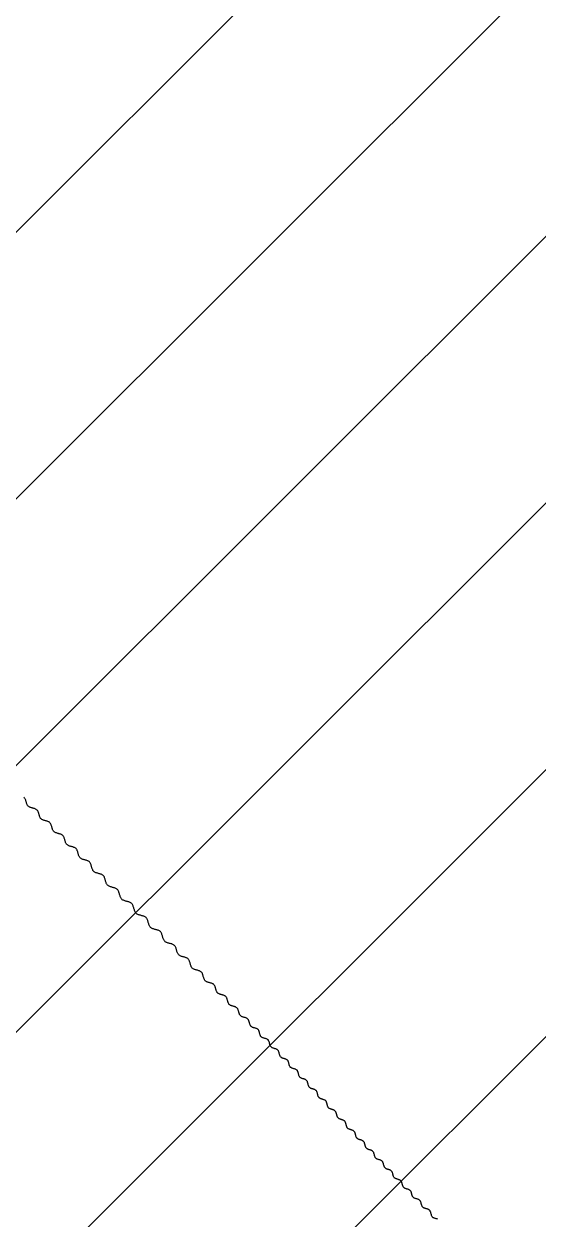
# Model space of a CAD drawing. Header units: metres. Extents: x 511779 to 512620, y 196282 to 196876.
# Drawn here: x 512543.89 to 512547.3, y 196415.6 to 196423.52 of the extents above; entities that cross this region are included whole.
import ezdxf

# ---------------------------------------------------------------- set-up
doc = ezdxf.new("R2010")
doc.units = ezdxf.units.M
doc.header["$MEASUREMENT"] = 0
doc.layers.add('KOP', color=7, linetype='CONTINUOUS')
doc.layers.add('sungai', color=45, linetype='CONTINUOUS')

msp = doc.modelspace()

# ---------------------------------------------------------------- hatches: boundary and pattern name
at = {"layer": 'KOP', "ltscale": 0.5}
h = msp.add_hatch(dxfattribs=at)
h.set_pattern_fill('ANSI31', color=1, scale=10, style=0)
h.set_pattern_definition([(45, (71.4876, 0), (-0.8838834765, 0.8838834765), [])])
edge = h.paths.add_edge_path(flags=16)
edge.add_arc((512532.4233, 196433.4781), 3.057, 0, 360)
h.paths.add_polyline_path([(512523.8585, 196440.9504), (512543.8085, 196440.9504), (512543.8085, 196423.8504), (512523.8585, 196423.8504)])
h.paths.add_polyline_path([(512542.3835, 196440.9504), (512562.3335, 196440.9504), (512562.3335, 196423.8504), (512542.3835, 196423.8504)])
edge = h.paths.add_edge_path(flags=16)
edge.add_arc((512551.9548, 196433.4781), 3.057, 0, 360)
h.paths.add_polyline_path([(512560.9085, 196440.9504), (512580.8585, 196440.9504), (512580.8585, 196423.8504), (512560.9085, 196423.8504)])
edge = h.paths.add_edge_path(flags=16)
edge.add_arc((512570.1256, 196433.4781), 3.057, 0, 360)
h.paths.add_polyline_path([(512579.4335, 196425.2754), (512599.3835, 196425.2754), (512599.3835, 196408.1754), (512579.4335, 196408.1754)])
edge = h.paths.add_edge_path(flags=16)
edge.add_arc((512589.1438, 196417.6648), 3.057, 0, 360)
h.paths.add_polyline_path([(512560.9085, 196425.2754), (512580.8585, 196425.2754), (512580.8585, 196408.1754), (512560.9085, 196408.1754)])
h.paths.add_polyline_path([(512542.3835, 196425.2754), (512562.3335, 196425.2754), (512562.3335, 196408.1754), (512542.3835, 196408.1754)])
h.paths.add_polyline_path([(512523.8585, 196425.2754), (512543.8085, 196425.2754), (512543.8085, 196408.1754), (512523.8585, 196408.1754)])
h.paths.add_polyline_path([(512505.3335, 196425.2754), (512525.2835, 196425.2754), (512525.2835, 196408.1754), (512505.3335, 196408.1754)])
h.paths.add_polyline_path([(512523.8585, 196409.6004), (512543.8085, 196409.6004), (512543.8085, 196392.5004), (512523.8585, 196392.5004)])
h.paths.add_polyline_path([(512505.3335, 196409.6004), (512525.2835, 196409.6004), (512525.2835, 196392.5004), (512505.3335, 196392.5004)])
h.paths.add_polyline_path([(512542.3835, 196409.6004), (512562.3335, 196409.6004), (512562.3335, 196392.5004), (512542.3835, 196392.5004)])
h.paths.add_polyline_path([(512560.9085, 196409.6004), (512580.8585, 196409.6004), (512580.8585, 196392.5004), (512560.9085, 196392.5004)])
h.paths.add_polyline_path([(512579.4335, 196409.6004), (512599.3835, 196409.6004), (512599.3835, 196392.5004), (512579.4335, 196392.5004)])
h.paths.add_polyline_path([(512597.9585, 196393.9254), (512617.9085, 196393.9254), (512617.9085, 196376.8254), (512597.9585, 196376.8254)])
h.paths.add_polyline_path([(512579.4335, 196393.9254), (512599.3835, 196393.9254), (512599.3835, 196376.8254), (512579.4335, 196376.8254)])
h.paths.add_polyline_path([(512560.9085, 196393.9254), (512580.8585, 196393.9254), (512580.8585, 196376.8254), (512560.9085, 196376.8254)])
h.paths.add_polyline_path([(512542.3835, 196393.9254), (512562.3335, 196393.9254), (512562.3335, 196376.8254), (512542.3835, 196376.8254)])
h.paths.add_polyline_path([(512523.8585, 196393.9254), (512543.8085, 196393.9254), (512543.8085, 196376.8254), (512523.8585, 196376.8254)])
edge = h.paths.add_edge_path(flags=16)
edge.add_arc((512571.0155, 196385.1874), 3.057, 0, 360)
edge = h.paths.add_edge_path(flags=16)
edge.add_arc((512551.7902, 196384.481), 3.057, 0, 360)
edge = h.paths.add_edge_path(flags=16)
edge.add_arc((512532.9877, 196384.481), 3.057, 0, 360)
edge = h.paths.add_edge_path(flags=16)
edge.add_arc((512533.8992, 196400.4208), 3.057, 0, 360)
edge = h.paths.add_edge_path(flags=16)
edge.add_arc((512514.3971, 196399.6911), 3.057, 0, 360)
edge = h.paths.add_edge_path(flags=16)
edge.add_arc((512515.1553, 196416.9261), 3.057, 0, 360)
edge = h.paths.add_edge_path(flags=16)
edge.add_arc((512533.5705, 196417.021), 3.057, 0, 360)
edge = h.paths.add_edge_path(flags=16)
edge.add_arc((512552.1483, 196417.1058), 3.057, 0, 360)
edge = h.paths.add_edge_path(flags=16)
edge.add_arc((512552.9492, 196400.5565), 3.057, 0, 360)
edge = h.paths.add_edge_path(flags=16)
edge.add_arc((512570.3514, 196400.5565), 3.057, 0, 360)
edge = h.paths.add_edge_path(flags=16)
edge.add_arc((512570.2939, 196416.8525), 3.057, 0, 360)
edge = h.paths.add_edge_path(flags=16)
edge.add_arc((512589.2652, 196401.2038), 3.057, 0, 360)
edge = h.paths.add_edge_path(flags=16)
edge.add_arc((512589.7985, 196384.821), 3.057, 0, 360)
edge = h.paths.add_edge_path(flags=16)
edge.add_arc((512608.2133, 196384.9436), 3.057, 0, 360)

# ---------------------------------------------------------------- linework, layer by layer
at = {"layer": 'sungai', "color": 43, "lineweight": -3, "ltscale": 30}
msp.add_lwpolyline([(512546.6299, 196415.5959), (512546.6267, 196415.5969), (512546.6235, 196415.5978), (512546.6202, 196415.5987), (512546.617, 196415.5996), (512546.6137, 196415.6006), (512546.6106, 196415.6016), (512546.6076, 196415.6027), (512546.6047, 196415.6039), (512546.602, 196415.6054), (512546.5996, 196415.6071), (512546.5974, 196415.609), (512546.5955, 196415.6112), (512546.5938, 196415.6137), (512546.5924, 196415.6164), (512546.5912, 196415.6192), (512546.5901, 196415.6223), (512546.5892, 196415.6254), (512546.5883, 196415.6286), (512546.5874, 196415.6318), (512546.5865, 196415.6351), (512546.5857, 196415.6383), (512546.5847, 196415.6414), (512546.5836, 196415.6444), (512546.5824, 196415.6473), (512546.581, 196415.65), (512546.5793, 196415.6525), (512546.5774, 196415.6547), (512546.5752, 196415.6566), (512546.5728, 196415.6583), (512546.5701, 196415.6597), (512546.5673, 196415.661), (512546.5643, 196415.6621), (512546.5612, 196415.6631), (512546.558, 196415.6641), (512546.5548, 196415.665), (512546.5516, 196415.6658), (512546.5484, 196415.6668), (512546.5453, 196415.6678), (512546.5424, 196415.6689), (512546.5396, 196415.6702), (512546.5369, 196415.6716), (512546.5345, 196415.6732), (512546.5324, 196415.6752), (512546.5305, 196415.6773), (512546.5289, 196415.6798), (512546.5276, 196415.6824), (512546.5264, 196415.6853), (512546.5253, 196415.6882), (512546.5244, 196415.6913), (512546.5235, 196415.6945), (512546.5227, 196415.6977), (512546.5219, 196415.7009), (512546.521, 196415.704), (512546.5201, 196415.7071), (512546.519, 196415.7101), (512546.5178, 196415.7129), (512546.5164, 196415.7156), (512546.5148, 196415.718), (512546.513, 196415.7202), (512546.5108, 196415.7221), (512546.5084, 196415.7238), (512546.5058, 196415.7252), (512546.503, 196415.7265), (512546.5001, 196415.7276), (512546.497, 196415.7286), (512546.4939, 196415.7295), (512546.4907, 196415.7304), (512546.4876, 196415.7313), (512546.4845, 196415.7322), (512546.4814, 196415.7332), (512546.4785, 196415.7344), (512546.4758, 196415.7356), (512546.4732, 196415.737), (512546.4708, 196415.7387), (512546.4687, 196415.7406), (512546.4669, 196415.7427), (512546.4653, 196415.7452), (512546.464, 196415.7478), (512546.4628, 196415.7506), (512546.4618, 196415.7535), (512546.4609, 196415.7566), (512546.46, 196415.7597), (512546.4592, 196415.7629), (512546.4584, 196415.766), (512546.4576, 196415.7691), (512546.4567, 196415.7722), (512546.4557, 196415.7751), (512546.4545, 196415.7779), (512546.4531, 196415.7806), (512546.4516, 196415.783), (512546.4498, 196415.7851), (512546.4476, 196415.787), (512546.4453, 196415.7887), (512546.4427, 196415.7901), (512546.4399, 196415.7914), (512546.437, 196415.7925), (512546.434, 196415.7935), (512546.4309, 196415.7944), (512546.4278, 196415.7953), (512546.4247, 196415.7962), (512546.4216, 196415.7972), (512546.4186, 196415.7982), (512546.4157, 196415.7993), (512546.413, 196415.8006), (512546.4104, 196415.802), (512546.4081, 196415.8036), (512546.406, 196415.8055), (512546.4042, 196415.8077), (512546.4027, 196415.8101), (512546.4014, 196415.8127), (512546.4002, 196415.8155), (512546.3992, 196415.8184), (512546.3983, 196415.8214), (512546.3975, 196415.8245), (512546.3967, 196415.8277), (512546.3959, 196415.8308), (512546.3951, 196415.8339), (512546.3942, 196415.8369), (512546.3932, 196415.8399), (512546.3921, 196415.8426), (512546.3908, 196415.8453), (512546.3892, 196415.8477), (512546.3874, 196415.8498), (512546.3853, 196415.8517), (512546.383, 196415.8533), (512546.3805, 196415.8548), (512546.3777, 196415.856), (512546.3748, 196415.8571), (512546.3718, 196415.8582), (512546.3688, 196415.8591), (512546.3657, 196415.86), (512546.3626, 196415.8609), (512546.3595, 196415.8619), (512546.3566, 196415.8629), (512546.3537, 196415.864), (512546.351, 196415.8653), (512546.3484, 196415.8667), (512546.3461, 196415.8683), (512546.344, 196415.8702), (512546.3423, 196415.8724), (512546.3407, 196415.8748), (512546.3394, 196415.8774), (512546.3383, 196415.8802), (512546.3373, 196415.8831), (512546.3364, 196415.8861), (512546.3356, 196415.8892), (512546.3349, 196415.8923), (512546.3341, 196415.8955), (512546.3333, 196415.8986), (512546.3324, 196415.9016), (512546.3314, 196415.9045), (512546.3303, 196415.9073), (512546.329, 196415.9099), (512546.3275, 196415.9123), (512546.3257, 196415.9144), (512546.3236, 196415.9163), (512546.3213, 196415.918), (512546.3187, 196415.9194), (512546.316, 196415.9207), (512546.3132, 196415.9218), (512546.3102, 196415.9228), (512546.3071, 196415.9238), (512546.304, 196415.9247), (512546.301, 196415.9256), (512546.2979, 196415.9266), (512546.2949, 196415.9276), (512546.2921, 196415.9287), (512546.2893, 196415.93), (512546.2868, 196415.9314), (512546.2845, 196415.9331), (512546.2824, 196415.935), (512546.2806, 196415.9372), (512546.2791, 196415.9396), (512546.2778, 196415.9422), (512546.2767, 196415.945), (512546.2757, 196415.9479), (512546.2748, 196415.9509), (512546.2741, 196415.954), (512546.2733, 196415.9571), (512546.2725, 196415.9603), (512546.2718, 196415.9634), (512546.2709, 196415.9664), (512546.2699, 196415.9693), (512546.2688, 196415.9721), (512546.2675, 196415.9747), (512546.266, 196415.9771), (512546.2642, 196415.9793), (512546.2621, 196415.9812), (512546.2598, 196415.9828), (512546.2573, 196415.9843), (512546.2545, 196415.9856), (512546.2517, 196415.9867), (512546.2487, 196415.9877), (512546.2456, 196415.9887), (512546.2425, 196415.9896), (512546.2394, 196415.9906), (512546.2364, 196415.9915), (512546.2334, 196415.9926), (512546.2305, 196415.9937), (512546.2278, 196415.995), (512546.2252, 196415.9965), (512546.2229, 196415.9981), (512546.2209, 196416.0001), (512546.2191, 196416.0022), (512546.2175, 196416.0047), (512546.2162, 196416.0073), (512546.2151, 196416.0101), (512546.2141, 196416.013), (512546.2133, 196416.0161), (512546.2125, 196416.0192), (512546.2117, 196416.0224), (512546.211, 196416.0255), (512546.2102, 196416.0286), (512546.2093, 196416.0317), (512546.2084, 196416.0346), (512546.2072, 196416.0374), (512546.2059, 196416.04), (512546.2044, 196416.0425), (512546.2026, 196416.0447), (512546.2006, 196416.0466), (512546.1982, 196416.0482), (512546.1957, 196416.0497), (512546.193, 196416.051), (512546.1901, 196416.0521), (512546.1871, 196416.0532), (512546.184, 196416.0542), (512546.1809, 196416.0551), (512546.1778, 196416.0561), (512546.1747, 196416.057), (512546.1717, 196416.0581), (512546.1688, 196416.0593), (512546.166, 196416.0606), (512546.1635, 196416.062), (512546.1611, 196416.0637), (512546.159, 196416.0657), (512546.1572, 196416.0679), (512546.1557, 196416.0703), (512546.1544, 196416.073), (512546.1533, 196416.0758), (512546.1523, 196416.0788), (512546.1514, 196416.0818), (512546.1506, 196416.085), (512546.1499, 196416.0882), (512546.1491, 196416.0914), (512546.1484, 196416.0945), (512546.1475, 196416.0976), (512546.1465, 196416.1006), (512546.1454, 196416.1034), (512546.1441, 196416.106), (512546.1425, 196416.1085), (512546.1408, 196416.1107), (512546.1387, 196416.1126), (512546.1363, 196416.1143), (512546.1338, 196416.1158), (512546.131, 196416.1171), (512546.1281, 196416.1183), (512546.1251, 196416.1193), (512546.122, 196416.1203), (512546.1188, 196416.1213), (512546.1157, 196416.1222), (512546.1126, 196416.1232), (512546.1096, 196416.1243), (512546.1066, 196416.1255), (512546.1039, 196416.1268), (512546.1013, 196416.1283), (512546.0989, 196416.13), (512546.0968, 196416.132), (512546.095, 196416.1342), (512546.0935, 196416.1367), (512546.0922, 196416.1393), (512546.091, 196416.1422), (512546.0901, 196416.1452), (512546.0892, 196416.1483), (512546.0884, 196416.1515), (512546.0876, 196416.1547), (512546.0869, 196416.1579), (512546.0861, 196416.1611), (512546.0852, 196416.1642), (512546.0843, 196416.1672), (512546.0831, 196416.17), (512546.0818, 196416.1727), (512546.0803, 196416.1752), (512546.0785, 196416.1774), (512546.0764, 196416.1793), (512546.074, 196416.181), (512546.0714, 196416.1825), (512546.0686, 196416.1839), (512546.0657, 196416.185), (512546.0627, 196416.1861), (512546.0596, 196416.1871), (512546.0564, 196416.1881), (512546.0532, 196416.1891), (512546.0501, 196416.1901), (512546.0471, 196416.1911), (512546.0441, 196416.1923), (512546.0413, 196416.1937), (512546.0387, 196416.1952), (512546.0364, 196416.1969), (512546.0343, 196416.1989), (512546.0324, 196416.2011), (512546.0309, 196416.2036), (512546.0296, 196416.2063), (512546.0284, 196416.2091), (512546.0274, 196416.2122), (512546.0266, 196416.2153), (512546.0258, 196416.2185), (512546.025, 196416.2217), (512546.0243, 196416.2249), (512546.0235, 196416.2281), (512546.0226, 196416.2313), (512546.0216, 196416.2343), (512546.0205, 196416.2371), (512546.0192, 196416.2398), (512546.0176, 196416.2423), (512546.0158, 196416.2446), (512546.0137, 196416.2465), (512546.0113, 196416.2483), (512546.0087, 196416.2498), (512546.0059, 196416.2511), (512546.003, 196416.2523), (512545.9999, 196416.2534), (512545.9968, 196416.2544), (512545.9936, 196416.2553), (512545.9904, 196416.2563), (512545.9873, 196416.2573), (512545.9842, 196416.2584), (512545.9813, 196416.2596), (512545.9785, 196416.261), (512545.9759, 196416.2625), (512545.9735, 196416.2642), (512545.9714, 196416.2662), (512545.9696, 196416.2684), (512545.968, 196416.2709), (512545.9667, 196416.2736), (512545.9655, 196416.2765), (512545.9645, 196416.2795), (512545.9637, 196416.2827), (512545.9629, 196416.2859), (512545.9621, 196416.2891), (512545.9614, 196416.2924), (512545.9606, 196416.2956), (512545.9597, 196416.2987), (512545.9587, 196416.3017), (512545.9576, 196416.3046), (512545.9562, 196416.3073), (512545.9547, 196416.3098), (512545.9529, 196416.3121), (512545.9508, 196416.3141), (512545.9484, 196416.3158), (512545.9458, 196416.3173), (512545.943, 196416.3186), (512545.94, 196416.3198), (512545.9369, 196416.3209), (512545.9338, 196416.3219), (512545.9306, 196416.3229), (512545.9274, 196416.3239), (512545.9243, 196416.3249), (512545.9212, 196416.326), (512545.9182, 196416.3272), (512545.9154, 196416.3285), (512545.9128, 196416.33), (512545.9104, 196416.3318), (512545.9083, 196416.3337), (512545.9065, 196416.336), (512545.9049, 196416.3385), (512545.9036, 196416.3412), (512545.9024, 196416.3441), (512545.9014, 196416.3471), (512545.9006, 196416.3503), (512545.8998, 196416.3535), (512545.899, 196416.3568), (512545.8982, 196416.36), (512545.8974, 196416.3632), (512545.8966, 196416.3664), (512545.8956, 196416.3694), (512545.8944, 196416.3723), (512545.8931, 196416.375), (512545.8915, 196416.3775), (512545.8897, 196416.3798), (512545.8876, 196416.3817), (512545.8852, 196416.3835), (512545.8826, 196416.385), (512545.8798, 196416.3863), (512545.8768, 196416.3875), (512545.8737, 196416.3886), (512545.8706, 196416.3896), (512545.8674, 196416.3906), (512545.8642, 196416.3916), (512545.861, 196416.3926), (512545.858, 196416.3937), (512545.855, 196416.3949), (512545.8522, 196416.3962), (512545.8496, 196416.3977), (512545.8472, 196416.3994), (512545.8451, 196416.4014), (512545.8432, 196416.4037), (512545.8417, 196416.4062), (512545.8403, 196416.4089), (512545.8392, 196416.4118), (512545.8382, 196416.4148), (512545.8373, 196416.418), (512545.8365, 196416.4212), (512545.8357, 196416.4244), (512545.835, 196416.4277), (512545.8342, 196416.4309), (512545.8333, 196416.434), (512545.8323, 196416.4371), (512545.8312, 196416.44), (512545.8298, 196416.4427), (512545.8283, 196416.4452), (512545.8264, 196416.4474), (512545.8243, 196416.4494), (512545.8219, 196416.4512), (512545.8193, 196416.4527), (512545.8165, 196416.454), (512545.8135, 196416.4552), (512545.8104, 196416.4563), (512545.8073, 196416.4573), (512545.8041, 196416.4583), (512545.8009, 196416.4592), (512545.7977, 196416.4602), (512545.7947, 196416.4613), (512545.7917, 196416.4625), (512545.7889, 196416.4638), (512545.7863, 196416.4653), (512545.7839, 196416.4671), (512545.7818, 196416.469), (512545.7799, 196416.4713), (512545.7784, 196416.4738), (512545.777, 196416.4765), (512545.7759, 196416.4794), (512545.7749, 196416.4824), (512545.774, 196416.4856), (512545.7732, 196416.4888), (512545.7724, 196416.492), (512545.7716, 196416.4953), (512545.7708, 196416.4985), (512545.77, 196416.5016), (512545.769, 196416.5046), (512545.7678, 196416.5075), (512545.7665, 196416.5102), (512545.7649, 196416.5127), (512545.7631, 196416.515), (512545.7609, 196416.5169), (512545.7585, 196416.5187), (512545.7559, 196416.5202), (512545.7531, 196416.5215), (512545.7502, 196416.5227), (512545.7471, 196416.5238), (512545.7439, 196416.5248), (512545.7407, 196416.5257), (512545.7376, 196416.5267), (512545.7344, 196416.5277), (512545.7313, 196416.5288), (512545.7284, 196416.5299), (512545.7256, 196416.5313), (512545.723, 196416.5328), (512545.7206, 196416.5345), (512545.7185, 196416.5364), (512545.7166, 196416.5387), (512545.7151, 196416.5412), (512545.7137, 196416.5438), (512545.7126, 196416.5467), (512545.7116, 196416.5497), (512545.7107, 196416.5529), (512545.7099, 196416.5561), (512545.7091, 196416.5593), (512545.7083, 196416.5625), (512545.7075, 196416.5657), (512545.7066, 196416.5689), (512545.7056, 196416.5719), (512545.7045, 196416.5748), (512545.7031, 196416.5775), (512545.7016, 196416.5799), (512545.6997, 196416.5822), (512545.6976, 196416.5841), (512545.6952, 196416.5858), (512545.6926, 196416.5873), (512545.6898, 196416.5887), (512545.6868, 196416.5898), (512545.6838, 196416.5909), (512545.6806, 196416.5919), (512545.6774, 196416.5928), (512545.6743, 196416.5938), (512545.6711, 196416.5948), (512545.6681, 196416.5958), (512545.6651, 196416.597), (512545.6623, 196416.5983), (512545.6597, 196416.5998), (512545.6573, 196416.6015), (512545.6552, 196416.6035), (512545.6534, 196416.6057), (512545.6518, 196416.6081), (512545.6504, 196416.6108), (512545.6493, 196416.6137), (512545.6483, 196416.6167), (512545.6474, 196416.6198), (512545.6466, 196416.623), (512545.6458, 196416.6262), (512545.645, 196416.6294), (512545.6442, 196416.6326), (512545.6433, 196416.6357), (512545.6423, 196416.6388), (512545.6411, 196416.6416), (512545.6398, 196416.6443), (512545.6382, 196416.6468), (512545.6364, 196416.649), (512545.6343, 196416.6509), (512545.6319, 196416.6526), (512545.6293, 196416.6541), (512545.6265, 196416.6554), (512545.6235, 196416.6566), (512545.6204, 196416.6576), (512545.6173, 196416.6586), (512545.6141, 196416.6596), (512545.6109, 196416.6605), (512545.6078, 196416.6615), (512545.6047, 196416.6626), (512545.6017, 196416.6637), (512545.5989, 196416.665), (512545.5963, 196416.6665), (512545.5939, 196416.6682), (512545.5918, 196416.6701), (512545.5899, 196416.6724), (512545.5883, 196416.6749), (512545.587, 196416.6775), (512545.5858, 196416.6804), (512545.5848, 196416.6834), (512545.5839, 196416.6866), (512545.583, 196416.6898), (512545.5822, 196416.693), (512545.5814, 196416.6962), (512545.5806, 196416.6994), (512545.5797, 196416.7025), (512545.5787, 196416.7056), (512545.5775, 196416.7084), (512545.5762, 196416.7111), (512545.5746, 196416.7136), (512545.5727, 196416.7158), (512545.5706, 196416.7178), (512545.5682, 196416.7195), (512545.5655, 196416.721), (512545.5627, 196416.7223), (512545.5598, 196416.7234), (512545.5567, 196416.7245), (512545.5535, 196416.7254), (512545.5503, 196416.7264), (512545.5471, 196416.7273), (512545.5439, 196416.7283), (512545.5408, 196416.7294), (512545.5377, 196416.7305), (512545.5349, 196416.7318), (512545.5322, 196416.7333), (512545.5298, 196416.735), (512545.5276, 196416.737), (512545.5257, 196416.7393), (512545.5241, 196416.7418), (512545.5227, 196416.7445), (512545.5215, 196416.7474), (512545.5205, 196416.7505), (512545.5195, 196416.7536), (512545.5187, 196416.7569), (512545.5179, 196416.7601), (512545.517, 196416.7634), (512545.5162, 196416.7666), (512545.5153, 196416.7698), (512545.5142, 196416.7729), (512545.513, 196416.7758), (512545.5116, 196416.7785), (512545.51, 196416.781), (512545.5081, 196416.7832), (512545.5059, 196416.7852), (512545.5035, 196416.7869), (512545.5008, 196416.7884), (512545.498, 196416.7897), (512545.4949, 196416.7909), (512545.4918, 196416.7919), (512545.4886, 196416.7929), (512545.4853, 196416.7939), (512545.482, 196416.7948), (512545.4787, 196416.7958), (512545.4756, 196416.7969), (512545.4725, 196416.798), (512545.4696, 196416.7994), (512545.4668, 196416.8009), (512545.4643, 196416.8026), (512545.4621, 196416.8046), (512545.4602, 196416.8069), (512545.4585, 196416.8095), (512545.4571, 196416.8123), (512545.4558, 196416.8152), (512545.4547, 196416.8183), (512545.4538, 196416.8216), (512545.4529, 196416.8249), (512545.452, 196416.8282), (512545.4512, 196416.8316), (512545.4503, 196416.8349), (512545.4493, 196416.8381), (512545.4482, 196416.8412), (512545.447, 196416.8442), (512545.4456, 196416.847), (512545.4439, 196416.8495), (512545.442, 196416.8518), (512545.4397, 196416.8538), (512545.4372, 196416.8556), (512545.4345, 196416.8571), (512545.4315, 196416.8584), (512545.4284, 196416.8596), (512545.4252, 196416.8607), (512545.4219, 196416.8617), (512545.4185, 196416.8626), (512545.4151, 196416.8636), (512545.4118, 196416.8646), (512545.4085, 196416.8657), (512545.4053, 196416.8669), (512545.4023, 196416.8682), (512545.3995, 196416.8698), (512545.3969, 196416.8716), (512545.3946, 196416.8736), (512545.3926, 196416.876), (512545.3909, 196416.8786), (512545.3894, 196416.8815), (512545.3881, 196416.8845), (512545.3869, 196416.8877), (512545.3859, 196416.8911), (512545.385, 196416.8945), (512545.3841, 196416.8979), (512545.3832, 196416.9014), (512545.3823, 196416.9048), (512545.3813, 196416.9081), (512545.3801, 196416.9113), (512545.3788, 196416.9144), (512545.3774, 196416.9172), (512545.3756, 196416.9199), (512545.3736, 196416.9222), (512545.3713, 196416.9243), (512545.3687, 196416.9261), (512545.3659, 196416.9276), (512545.3628, 196416.929), (512545.3596, 196416.9302), (512545.3563, 196416.9313), (512545.3529, 196416.9323), (512545.3494, 196416.9332), (512545.3459, 196416.9342), (512545.3424, 196416.9352), (512545.339, 196416.9363), (512545.3357, 196416.9376), (512545.3325, 196416.939), (512545.3296, 196416.9406), (512545.3269, 196416.9424), (512545.3245, 196416.9445), (512545.3224, 196416.947), (512545.3206, 196416.9497), (512545.319, 196416.9527), (512545.3177, 196416.9558), (512545.3165, 196416.9592), (512545.3154, 196416.9626), (512545.3144, 196416.9662), (512545.3135, 196416.9697), (512545.3125, 196416.9733), (512545.3115, 196416.9769), (512545.3105, 196416.9803), (512545.3093, 196416.9837), (512545.3079, 196416.9868), (512545.3064, 196416.9898), (512545.3046, 196416.9925), (512545.3025, 196416.995), (512545.3, 196416.9971), (512545.2973, 196416.9989), (512545.2944, 196417.0005), (512545.2912, 196417.0019), (512545.2879, 196417.0032), (512545.2844, 196417.0043), (512545.2808, 196417.0053), (512545.2772, 196417.0063), (512545.2735, 196417.0073), (512545.2699, 196417.0084), (512545.2663, 196417.0095), (512545.2628, 196417.0108), (512545.2596, 196417.0122), (512545.2565, 196417.0139), (512545.2536, 196417.0158), (512545.2511, 196417.018), (512545.2489, 196417.0206), (512545.247, 196417.0234), (512545.2453, 196417.0265), (512545.2439, 196417.0298), (512545.2427, 196417.0333), (512545.2415, 196417.0369), (512545.2405, 196417.0406), (512545.2395, 196417.0443), (512545.2385, 196417.0481), (512545.2374, 196417.0518), (512545.2363, 196417.0554), (512545.235, 196417.0589), (512545.2336, 196417.0622), (512545.232, 196417.0653), (512545.23, 196417.0681), (512545.2278, 196417.0707), (512545.2253, 196417.0729), (512545.2225, 196417.0748), (512545.2194, 196417.0765), (512545.216, 196417.0779), (512545.2125, 196417.0792), (512545.2089, 196417.0804), (512545.2051, 196417.0814), (512545.2013, 196417.0825), (512545.1974, 196417.0835), (512545.1936, 196417.0846), (512545.1899, 196417.0858), (512545.1862, 196417.0871), (512545.1828, 196417.0886), (512545.1795, 196417.0903), (512545.1765, 196417.0923), (512545.1739, 196417.0946), (512545.1715, 196417.0973), (512545.1695, 196417.1003), (512545.1678, 196417.1035), (512545.1662, 196417.107), (512545.1649, 196417.1107), (512545.1637, 196417.1145), (512545.1626, 196417.1184), (512545.1615, 196417.1223), (512545.1604, 196417.1262), (512545.1593, 196417.1301), (512545.1581, 196417.1339), (512545.1568, 196417.1376), (512545.1552, 196417.141), (512545.1535, 196417.1443), (512545.1515, 196417.1473), (512545.1491, 196417.15), (512545.1465, 196417.1523), (512545.1435, 196417.1543), (512545.1402, 196417.156), (512545.1367, 196417.1575), (512545.133, 196417.1589), (512545.1291, 196417.1601), (512545.1252, 196417.1612), (512545.1211, 196417.1622), (512545.1171, 196417.1633), (512545.1131, 196417.1644), (512545.1091, 196417.1657), (512545.1053, 196417.1671), (512545.1016, 196417.1686), (512545.0982, 196417.1704), (512545.095, 196417.1725), (512545.0922, 196417.175), (512545.0897, 196417.1778), (512545.0876, 196417.1809), (512545.0857, 196417.1843), (512545.0841, 196417.188), (512545.0827, 196417.1919), (512545.0814, 196417.1959), (512545.0802, 196417.1999), (512545.079, 196417.2041), (512545.0779, 196417.2082), (512545.0767, 196417.2123), (512545.0754, 196417.2163), (512545.074, 196417.2202), (512545.0724, 196417.2238), (512545.0705, 196417.2273), (512545.0684, 196417.2304), (512545.0659, 196417.2332), (512545.0631, 196417.2356), (512545.0599, 196417.2377), (512545.0565, 196417.2395), (512545.0528, 196417.2411), (512545.0489, 196417.2425), (512545.0448, 196417.2438), (512545.0406, 196417.2449), (512545.0364, 196417.246), (512545.0321, 196417.2471), (512545.0279, 196417.2483), (512545.0238, 196417.2496), (512545.0197, 196417.251), (512545.0159, 196417.2527), (512545.0123, 196417.2545), (512545.009, 196417.2567), (512545.0061, 196417.2593), (512545.0035, 196417.2622), (512545.0012, 196417.2654), (512544.9993, 196417.269), (512544.9976, 196417.2728), (512544.9961, 196417.2769), (512544.9947, 196417.281), (512544.9935, 196417.2853), (512544.9923, 196417.2896), (512544.9911, 196417.2939), (512544.9898, 196417.2982), (512544.9884, 196417.3024), (512544.9869, 196417.3064), (512544.9852, 196417.3102), (512544.9833, 196417.3138), (512544.981, 196417.3171), (512544.9785, 196417.32), (512544.9755, 196417.3225), (512544.9722, 196417.3247), (512544.9686, 196417.3266), (512544.9647, 196417.3282), (512544.9607, 196417.3297), (512544.9564, 196417.331), (512544.9521, 196417.3321), (512544.9477, 196417.3333), (512544.9433, 196417.3344), (512544.9389, 196417.3357), (512544.9346, 196417.337), (512544.9304, 196417.3384), (512544.9265, 196417.3401), (512544.9227, 196417.342), (512544.9193, 196417.3443), (512544.9163, 196417.3469), (512544.9136, 196417.3499), (512544.9113, 196417.3533), (512544.9092, 196417.357), (512544.9075, 196417.3609), (512544.9059, 196417.3651), (512544.9045, 196417.3694), (512544.9032, 196417.3738), (512544.902, 196417.3782), (512544.9007, 196417.3827), (512544.8994, 196417.3871), (512544.898, 196417.3914), (512544.8964, 196417.3956), (512544.8947, 196417.3995), (512544.8927, 196417.4032), (512544.8903, 196417.4066), (512544.8877, 196417.4096), (512544.8846, 196417.4122), (512544.8812, 196417.4144), (512544.8775, 196417.4164), (512544.8735, 196417.4181), (512544.8693, 196417.4195), (512544.8649, 196417.4209), (512544.8604, 196417.4221), (512544.8559, 196417.4233), (512544.8514, 196417.4244), (512544.8469, 196417.4257), (512544.8425, 196417.427), (512544.8382, 196417.4285), (512544.8342, 196417.4302), (512544.8304, 196417.4322), (512544.8269, 196417.4345), (512544.8237, 196417.4372), (512544.821, 196417.4402), (512544.8186, 196417.4437), (512544.8166, 196417.4475), (512544.8148, 196417.4515), (512544.8132, 196417.4557), (512544.8117, 196417.4601), (512544.8104, 196417.4646), (512544.8091, 196417.4692), (512544.8078, 196417.4737), (512544.8065, 196417.4782), (512544.805, 196417.4826), (512544.8034, 196417.4869), (512544.8016, 196417.4909), (512544.7996, 196417.4947), (512544.7972, 196417.4981), (512544.7945, 196417.5012), (512544.7913, 196417.5039), (512544.7878, 196417.5062), (512544.784, 196417.5081), (512544.7799, 196417.5099), (512544.7757, 196417.5114), (512544.7712, 196417.5127), (512544.7667, 196417.514), (512544.7621, 196417.5152), (512544.7574, 196417.5164), (512544.7529, 196417.5176), (512544.7484, 196417.519), (512544.7441, 196417.5205), (512544.74, 196417.5222), (512544.7361, 196417.5242), (512544.7326, 196417.5266), (512544.7294, 196417.5293), (512544.7266, 196417.5324), (512544.7242, 196417.5359), (512544.7221, 196417.5397), (512544.7203, 196417.5437), (512544.7187, 196417.548), (512544.7172, 196417.5525), (512544.7159, 196417.5571), (512544.7146, 196417.5617), (512544.7133, 196417.5663), (512544.7119, 196417.5708), (512544.7105, 196417.5753), (512544.7089, 196417.5796), (512544.707, 196417.5837), (512544.7049, 196417.5875), (512544.7025, 196417.591), (512544.6998, 196417.5941), (512544.6966, 196417.5968), (512544.6931, 196417.5991), (512544.6892, 196417.6011), (512544.6851, 196417.6029), (512544.6808, 196417.6044), (512544.6763, 196417.6057), (512544.6717, 196417.607), (512544.667, 196417.6082), (512544.6624, 196417.6094), (512544.6578, 196417.6107), (512544.6533, 196417.612), (512544.649, 196417.6136), (512544.6448, 196417.6153), (512544.641, 196417.6173), (512544.6374, 196417.6197), (512544.6342, 196417.6224), (512544.6315, 196417.6255), (512544.6291, 196417.629), (512544.627, 196417.6328), (512544.6251, 196417.6369), (512544.6235, 196417.6412), (512544.6221, 196417.6457), (512544.6207, 196417.6503), (512544.6194, 196417.6549), (512544.6181, 196417.6596), (512544.6167, 196417.6641), (512544.6153, 196417.6686), (512544.6137, 196417.6729), (512544.6118, 196417.677), (512544.6098, 196417.6808), (512544.6073, 196417.6843), (512544.6046, 196417.6875), (512544.6014, 196417.6902), (512544.5978, 196417.6925), (512544.594, 196417.6945), (512544.5899, 196417.6963), (512544.5855, 196417.6978), (512544.581, 196417.6992), (512544.5764, 196417.7004), (512544.5718, 196417.7016), (512544.5672, 196417.7029), (512544.5626, 196417.7041), (512544.5581, 196417.7055), (512544.5538, 196417.707), (512544.5497, 196417.7088), (512544.5458, 196417.7108), (512544.5423, 196417.7131), (512544.5392, 196417.7158), (512544.5364, 196417.7189), (512544.534, 196417.7224), (512544.5319, 196417.7262), (512544.5301, 196417.7303), (512544.5285, 196417.7346), (512544.5271, 196417.739), (512544.5258, 196417.7436), (512544.5245, 196417.7482), (512544.5232, 196417.7528), (512544.5218, 196417.7573), (512544.5204, 196417.7618), (512544.5188, 196417.7661), (512544.517, 196417.7701), (512544.5149, 196417.7739), (512544.5125, 196417.7774), (512544.5098, 196417.7805), (512544.5066, 196417.7832), (512544.5031, 196417.7856), (512544.4993, 196417.7876), (512544.4952, 196417.7893), (512544.4909, 196417.7909), (512544.4864, 196417.7922), (512544.4819, 196417.7935), (512544.4773, 196417.7947), (512544.4727, 196417.7959), (512544.4682, 196417.7972), (512544.4638, 196417.7985), (512544.4595, 196417.8), (512544.4555, 196417.8018), (512544.4517, 196417.8038), (512544.4482, 196417.8061), (512544.4451, 196417.8087), (512544.4424, 196417.8118), (512544.4401, 196417.8153), (512544.438, 196417.819), (512544.4363, 196417.823), (512544.4347, 196417.8272), (512544.4333, 196417.8316), (512544.432, 196417.8361), (512544.4307, 196417.8407), (512544.4295, 196417.8452), (512544.4282, 196417.8497), (512544.4268, 196417.8541), (512544.4252, 196417.8583), (512544.4234, 196417.8623), (512544.4214, 196417.8661), (512544.4191, 196417.8695), (512544.4163, 196417.8726), (512544.4132, 196417.8752), (512544.4098, 196417.8775), (512544.406, 196417.8795), (512544.402, 196417.8813), (512544.3978, 196417.8828), (512544.3934, 196417.8841), (512544.3889, 196417.8854), (512544.3844, 196417.8866), (512544.3799, 196417.8878), (512544.3755, 196417.889), (512544.3712, 196417.8904), (512544.367, 196417.8919), (512544.3631, 196417.8936), (512544.3594, 196417.8955), (512544.356, 196417.8978), (512544.353, 196417.9004), (512544.3503, 196417.9034), (512544.3481, 196417.9068), (512544.3461, 196417.9105), (512544.3444, 196417.9144), (512544.3429, 196417.9185), (512544.3415, 196417.9228), (512544.3402, 196417.9272), (512544.339, 196417.9317), (512544.3378, 196417.9361), (512544.3365, 196417.9405), (512544.3352, 196417.9448), (512544.3337, 196417.9489), (512544.3319, 196417.9528), (512544.33, 196417.9565), (512544.3277, 196417.9599), (512544.3251, 196417.9629), (512544.322, 196417.9655), (512544.3187, 196417.9678), (512544.315, 196417.9697), (512544.311, 196417.9714), (512544.3069, 196417.9729), (512544.3027, 196417.9743), (512544.2983, 196417.9755), (512544.2939, 196417.9767), (512544.2895, 196417.9779), (512544.2852, 196417.9791), (512544.2809, 196417.9804), (512544.2769, 196417.9819), (512544.273, 196417.9836), (512544.2694, 196417.9855), (512544.2661, 196417.9877), (512544.2632, 196417.9903), (512544.2606, 196417.9932), (512544.2584, 196417.9965), (512544.2564, 196418.0001), (512544.2548, 196418.004), (512544.2533, 196418.008), (512544.252, 196418.0122), (512544.2507, 196418.0165), (512544.2496, 196418.0208), (512544.2484, 196418.0252), (512544.2472, 196418.0295), (512544.2458, 196418.0337), (512544.2444, 196418.0377), (512544.2427, 196418.0416), (512544.2408, 196418.0452), (512544.2385, 196418.0485), (512544.236, 196418.0514), (512544.233, 196418.054), (512544.2297, 196418.0562), (512544.2261, 196418.0581), (512544.2223, 196418.0598), (512544.2182, 196418.0613), (512544.2141, 196418.0626), (512544.2098, 196418.0638), (512544.2055, 196418.065), (512544.2012, 196418.0661), (512544.1969, 196418.0673), (512544.1928, 196418.0686), (512544.1888, 196418.0701), (512544.185, 196418.0717), (512544.1815, 196418.0736), (512544.1783, 196418.0758), (512544.1754, 196418.0783), (512544.1728, 196418.0812), (512544.1707, 196418.0844), (512544.1688, 196418.0879), (512544.1671, 196418.0917), (512544.1657, 196418.0957), (512544.1644, 196418.0998), (512544.1632, 196418.104), (512544.162, 196418.1082), (512544.1609, 196418.1125), (512544.1597, 196418.1167), (512544.1584, 196418.1208), (512544.1569, 196418.1248), (512544.1553, 196418.1286), (512544.1534, 196418.1321), (512544.1512, 196418.1353), (512544.1487, 196418.1382), (512544.1458, 196418.1407), (512544.1425, 196418.1429), (512544.139, 196418.1448), (512544.1352, 196418.1464), (512544.1313, 196418.1479), (512544.1272, 196418.1492), (512544.123, 196418.1503), (512544.1188, 196418.1515), (512544.1145, 196418.1526), (512544.1104, 196418.1538), (512544.1063, 196418.1551), (512544.1024, 196418.1565), (512544.0987, 196418.1581), (512544.0952, 196418.1599), (512544.092, 196418.162), (512544.0891, 196418.1645), (512544.0866, 196418.1673), (512544.0845, 196418.1705), (512544.0826, 196418.174), (512544.081, 196418.1777), (512544.0796, 196418.1816), (512544.0783, 196418.1856), (512544.0771, 196418.1898), (512544.0759, 196418.194), (512544.0748, 196418.1981), (512544.0736, 196418.2023), (512544.0723, 196418.2063), (512544.0709, 196418.2102), (512544.0692, 196418.2139), (512544.0674, 196418.2174), (512544.0652, 196418.2206), (512544.0627, 196418.2234), (512544.0599, 196418.2259), (512544.0567, 196418.228), (512544.0532, 196418.2298), (512544.0495, 196418.2314), (512544.0456, 196418.2328), (512544.0416, 196418.2341), (512544.0374, 196418.2352), (512544.0333, 196418.2363), (512544.0291, 196418.2374), (512544.025, 196418.2386), (512544.021, 196418.2398), (512544.0171, 196418.2412), (512544.0134, 196418.2428), (512544.01, 196418.2446), (512544.0068, 196418.2467), (512544.004, 196418.2491), (512544.0015, 196418.2519), (512543.9994, 196418.255), (512543.9975, 196418.2584), (512543.9959, 196418.262), (512543.9945, 196418.2659), (512543.9932, 196418.2699), (512543.992, 196418.2739), (512543.9908, 196418.2781), (512543.9897, 196418.2822), (512543.9885, 196418.2863), (512543.9872, 196418.2902), (512543.9858, 196418.2941), (512543.9841, 196418.2977), (512543.9823, 196418.3011), (512543.9801, 196418.3043), (512543.9777, 196418.307), (512543.9748, 196418.3095), (512543.9717, 196418.3115), (512543.9682, 196418.3133), (512543.9646, 196418.3149), (512543.9607, 196418.3163), (512543.9567, 196418.3175), (512543.9526, 196418.3186), (512543.9485, 196418.3197), (512543.9444, 196418.3207), (512543.9403, 196418.3218), (512543.9363, 196418.323), (512543.9325, 196418.3244), (512543.9289, 196418.3259), (512543.9254, 196418.3276), (512543.9223, 196418.3297), (512543.9195, 196418.3321), (512543.917, 196418.3348), (512543.9149, 196418.3379), (512543.913, 196418.3412), (512543.9114, 196418.3448), (512543.9099, 196418.3486), (512543.9086, 196418.3526), (512543.9074, 196418.3566), (512543.9062, 196418.3607), (512543.9051, 196418.3647), (512543.9039, 196418.3688), (512543.9026, 196418.3727), (512543.9011, 196418.3765), (512543.8995, 196418.3801), (512543.8976, 196418.3834), (512543.8955, 196418.3865), (512543.893, 196418.3893), (512543.8902, 196418.3916)], dxfattribs=at)

doc.saveas('drawing.dxf')
